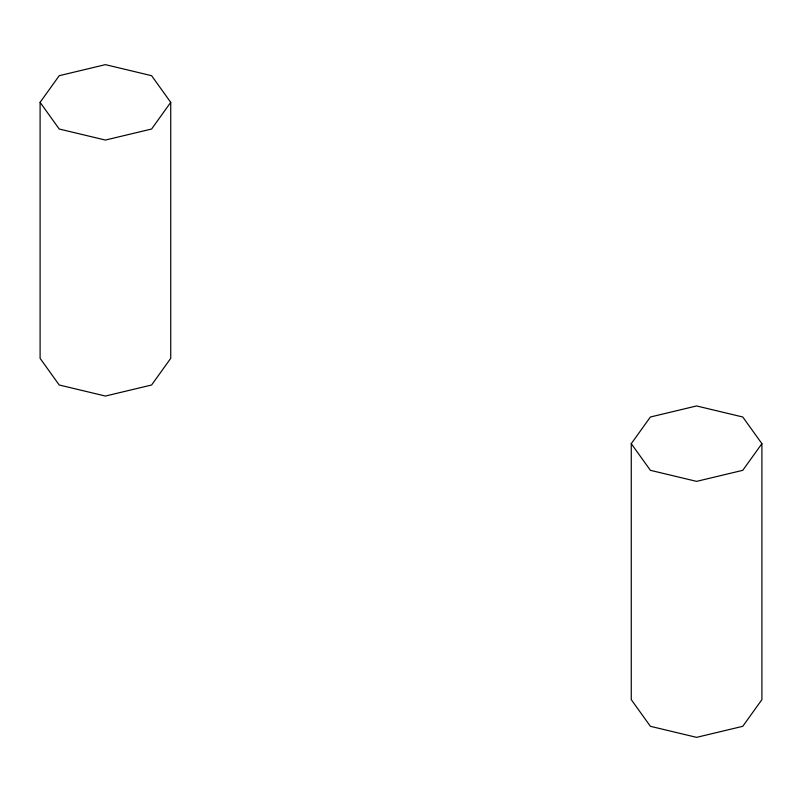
<?xml version="1.0" encoding="UTF-8"?>
<svg xmlns="http://www.w3.org/2000/svg" width="802" height="802" viewBox="0 0 802 802"><rect width="100%" height="100%" fill="white"/><g stroke="black" fill="none" stroke-linecap="round" stroke-linejoin="round"><path stroke-width="1.2" d="M40.1 102.355L59.228 75.689L105.413 64.641L151.598 75.689L170.736 102.355L170.736 358.334L151.598 385L105.413 396.048L59.228 385L40.1 358.334L40.1 102.355L59.228 129.022L105.413 140.059L151.598 129.022L170.736 102.355M631.264 443.666L650.402 417L696.587 405.952L742.772 417L761.9 443.666L761.9 699.645L742.772 726.311L696.587 737.359L650.402 726.311L631.264 699.645L631.264 443.666L650.402 470.323L696.587 481.37L742.772 470.323L761.9 443.666"/></g></svg>
